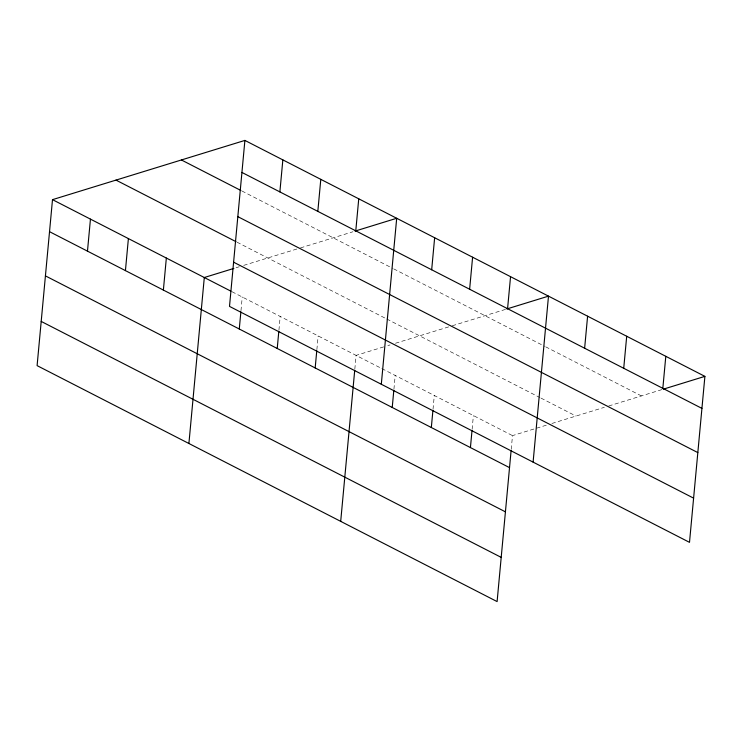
<?xml version="1.0" encoding="UTF-8"?>
<svg xmlns="http://www.w3.org/2000/svg" width="742" height="742" viewBox="0 0 742 742"><rect width="100%" height="100%" fill="white"/><g stroke="black" fill="none" stroke-linecap="round" stroke-linejoin="round"><path stroke-width="0.56" stroke-dasharray="3.71 2.78" d="M240.974 310.712L242.244 296.986M278.927 330.181L280.198 316.454M316.871 349.649L318.151 335.922M354.824 369.108L356.095 355.39L385.654 346.282M393.928 389.17L395.198 375.443M433.022 409.222L434.302 395.495M472.125 429.284L473.396 415.557M511.229 449.337L512.499 435.61L547.531 424.823M236.039 267.741L239.332 266.73M243.71 265.386L297.227 248.904M300.501 247.902L352.914 231.764M387.843 345.614L390.032 344.937M395.505 343.249L449.031 326.777M452.295 325.766L505.803 309.293M551.909 423.478L604.34 407.33M608.7 405.995L662.207 389.513M241.92 191L392.694 268.344M393.724 268.873L544.684 346.31M545.713 346.839L641.403 395.922M237.023 242.189L385.747 318.476M386.767 319.004L539.981 397.591M541.011 398.12L575.996 416.058M231.996 291.727L380.794 368.051M381.824 368.579L512.499 435.61"/><path stroke-width="1.11" d="M244.897 140.414L229.501 306.39L689.503 542.346L704.9 376.37L244.897 140.414L52.496 199.654L37.1 365.63L497.103 601.586L511.117 450.477M87.473 251.148L90.45 219.122M125.426 270.617L128.394 238.59M163.379 290.076L166.347 258.049M188.904 443.493L204.3 277.517L233.851 268.418M239.276 329.012L240.872 311.853M279.873 191.9L282.85 159.882M277.23 348.48L278.816 331.322M317.826 211.368L320.794 179.341M315.174 367.949L316.769 350.79M355.78 230.836L358.748 198.81M340.699 521.366L354.722 370.258M381.305 384.254L396.701 218.278L355.103 231.087M392.23 407.469L393.817 390.311M431.677 269.773L434.645 237.746M431.325 427.522L432.92 410.372M469.63 289.241L472.598 257.214M470.428 447.584L472.023 430.425M507.574 308.7L510.552 276.673M533.099 462.118L548.496 296.141L506.897 308.95M584.631 348.23L587.599 316.203M623.725 368.282L626.702 336.256M662.829 388.335L665.797 356.318M663.302 389.179L704.9 376.37M241.929 172.441L701.932 408.397M181.41 159.966L240.89 190.481M237.83 216.645L697.832 452.601M115.993 180.102L235.993 241.66M233.6 262.186L693.603 498.142M52.496 199.654L230.966 291.198M49.529 231.68L509.531 467.636M45.429 275.885L505.432 511.841M41.2 321.425L501.202 557.381"/></g></svg>
